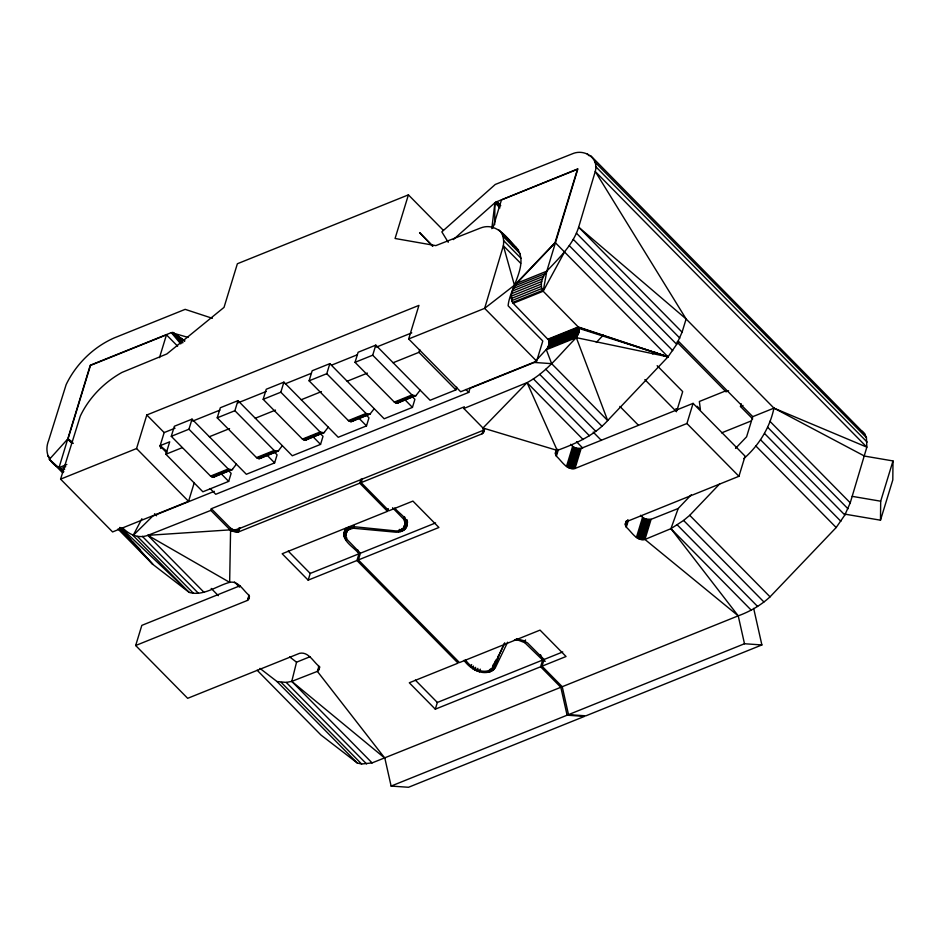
<?xml version="1.0" encoding="UTF-8"?>
<svg xmlns="http://www.w3.org/2000/svg" width="940" height="940" viewBox="0 0 940 940"><rect width="100%" height="100%" fill="white"/><g stroke="black" fill="none" stroke-linecap="round" stroke-linejoin="round"><path stroke-width="1.41" d="M753.668 608.391L761.882 644.946L585.902 715.822L568.512 714.635L562.238 686.717L542.016 666.19L566.045 656.508L540.042 630.117L459.472 662.571L358.352 559.935L438.921 527.481L412.919 501.091L388.89 510.772L361.148 482.62L482.126 433.81L483.947 431.237L482.984 428.017L463.843 408.489L464.348 406.809L211.336 508.716L230.617 528.186L229.654 582.354C216.494 585.879 203.439 596.536 189.187 592.388L152.809 564.353L117.994 529.009M494.675 224.695L494.922 202.746L495.815 202.112L577.9 168.836L546.798 271.178L543.179 291.224L578.253 326.956L579.04 332.126L576.326 337.648C560.593 353.228 547.045 372.064 527.058 382.627L463.843 408.489M844.86 514.133L880.486 520.196L880.686 501.208L893 460.941L864.53 456.088L773.949 408.125L686.118 318.977L578.652 227.175L595.255 171.491C599.191 157.803 584.21 148.555 572.331 153.819L495.274 184.451L441.835 231.875L448.239 242.309M893 460.941L892.8 479.929L880.486 520.196M210.078 488.53L215.742 494.287L468.766 392.38L470 388.349L534.308 362.452L547.28 348.387L549.054 344.204L548.995 340.468L513.193 303.303C508.928 296.97 512.699 288.651 516.812 283.257L555.329 242.673L668.023 356.848L607.675 420.544C594.315 435.526 575.703 443.656 557.232 450.424L555.411 452.998L556.374 456.217C561.65 460.8 566.55 470.341 575.022 468.484L686.928 423.505L693.086 403.366L745.091 456.147L738.934 476.286L627.144 521.394L625.335 523.956L626.287 527.187C631.574 531.77 636.474 541.311 644.946 539.454L670.937 528.668L683.591 520.443L689.725 515.32L719.782 483.806M483.736 431.989L484.476 428.769L483.971 430.45M498.67 229.783C503.37 233.59 504.169 240.088 503.37 245.728L484.64 308.355L408.665 338.964L460.671 391.745L536.646 361.148L542.803 341.009L508.129 305.817C509.41 288.345 530.289 263.235 516.013 247.385C506.742 237.432 496.214 221.793 480.434 228.056L435.819 245.622L395.07 238.49L408.406 194.862L443.386 230.371M862.156 431.213L864.765 434.022L866.445 437.676L866.845 447.146L850.242 502.829L844.849 515.003L836.177 527.528L770.048 596.841C760.86 605.313 749.932 611.564 738.229 615.841L562.238 686.717M388.291 508.657L387.48 511.337L282.164 553.754L308.167 580.144L356.941 560.499L358.986 553.789C353.793 546.763 339.446 540.053 345.25 529.29M358.352 559.935L360.408 553.225L347.353 539.783L345.897 536.764L345.826 533.803L347.553 528.409M406.632 519.738C406.303 525.695 402.461 531.57 395.787 530.924L354.838 526.788C350.491 526.811 345.215 528.656 344.017 533.309M491.796 228.667L494.922 202.746L499.974 207.869M513.193 303.303L543.179 291.224C538.996 284.832 542.639 276.618 546.798 271.178C559.065 257.959 573.095 244.929 578.652 227.175L682.087 332.161L676.694 344.334L668.023 356.848L576.326 337.648L546.34 349.727L551.627 363.651L607.675 420.544L576.326 337.648M490.798 669.104L490.198 671.724C480.035 675.002 469.847 668.305 464.007 660.362M319.012 666.014L317.368 671.383L384.848 758.169L391.122 786.075L408.512 787.274L584.492 716.398L567.102 715.199L560.827 687.293L372.087 762.904L291.764 681.383L296.546 662.195L310.036 656.719M259.969 668.399L277.018 681.535L286.254 682.417L291.764 681.383L317.368 671.383L319.189 668.822L318.225 665.591C312.95 661.008 308.05 651.467 299.566 653.323L187.671 698.314L135.666 645.522L141.823 625.382L240.135 585.714M493.253 664.615L491.315 671.277L490.198 671.724L491.197 668.975M63.086 471.304L59.02 467.627L90.24 365.237L171.386 332.607L188.106 337.413M159.483 357.658L166.462 334.84L177.625 346.167M194.31 482.537L188.564 501.326L112.588 531.934L60.583 479.142L136.559 448.545L146.816 414.987L418.923 305.394L408.665 338.964M175.04 428.194L164.159 432.576L160.047 446.007L167.191 453.245M214.954 476.521L212.934 477.156L210.56 476.098L171.28 436.325L174.358 426.255L192.03 419.146L246.351 474.277L274.621 462.891L277.077 454.831L274.045 451.752M228.103 470.259L231.146 473.337L228.679 481.386L202.887 491.785L165.898 454.243L169.694 441.823L160.153 445.666L160.763 448.533M171.28 436.325L188.952 429.216L192.03 419.146M260.897 458.027L258.876 458.649L256.502 457.592L217.222 417.83L220.301 407.76L237.973 400.64L292.281 455.771L320.552 444.385L323.019 436.336L320.998 434.28M217.222 417.83L234.894 410.71L237.973 400.64M122.835 528.033C129.45 534.872 138.591 538.702 147.886 535.342L210.819 510.397L211.336 508.716M306.839 439.521L304.819 440.143L302.433 439.098L263.165 399.324L266.243 389.254L283.904 382.145L338.224 437.276L366.494 425.89L368.962 417.83L365.919 414.752M360.972 479.153L359.738 483.184L238.643 531.876L232.027 531.041L231.017 530.501L231.534 528.821L230.617 528.186M232.027 531.041L232.544 529.361L231.534 528.821M233.108 531.488L233.625 529.808L232.544 529.361M236.199 529.337L235.388 532.016L234.753 530.137L234.236 531.805L235.212 530.231L484.394 429.874L483.947 431.237M236.516 532.099L237.338 529.408M237.62 532.052L238.842 528.022M263.165 399.324L280.825 392.203L283.904 382.145M238.643 531.876L239.876 527.845M352.77 421.014L350.749 421.649L348.376 420.591L309.096 380.818L312.174 370.76L329.846 363.639L384.166 418.77L412.437 407.384L414.893 399.324L411.861 396.245M135.666 645.522L247.443 600.425L249.088 595.055M247.443 600.425L249.37 595.878M248.137 599.896L249.5 596.606M309.096 380.818L326.768 373.709L329.846 363.639M398.713 402.52L396.692 403.143L394.318 402.085L355.038 362.323L358.116 352.253L375.788 345.133L430.109 400.264L455.9 389.877L456.723 387.198M355.038 362.323L372.71 355.203L375.788 345.133M308.167 580.144L310.224 573.435L358.986 553.789L357.623 549.724M344.581 531.758L345.403 529.079M343.852 534.978L345.908 528.268M344.099 536.705L346.566 528.644M361.148 482.62L362.382 478.589M345.685 535.26L347.318 529.89M344.745 538.444L347.213 530.383M345.826 533.803L348.387 527.187M347.154 531.218L349.116 527.469M345.767 540.148L346.59 537.469M348.305 530.16L349.727 529.29L350.549 526.611M349.727 529.29L353.276 528.245L354.098 525.566M318.061 670.866L319.295 666.836M318.601 670.255L319.424 667.576M318.977 669.562L319.8 666.883M393.12 362.734L418.923 352.347L419.757 349.586M353.276 528.245L396.245 532.228L398.548 532.052L399.371 529.373M405.399 523.756L403.73 519.232L404.553 516.553M492.842 228.103L501.466 199.915L577.442 169.317L555.011 242.673L514.427 285.208L484.64 308.355L536.646 361.148M398.548 532.052L400.687 531.594L401.509 528.903M404.623 520.725L405.446 518.046M400.687 531.594L402.602 530.853L404.235 525.484M405.187 522.252L406.01 519.562M403.93 527.798L406.397 519.75M404.764 526.576L406.903 519.844M402.602 530.853L404.235 529.878L407.114 520.478M404.235 529.878L405.551 528.656L407.596 521.947M405.551 528.656L407.326 524.579M482.126 433.81L483.36 429.78M482.819 433.293L483.642 430.614M483.36 432.682L484.453 429.568M356.941 560.499L458.062 663.135L409.299 682.781L435.302 709.171L437.347 702.462L542.662 660.045L545.27 661.29M470.811 667.259L471.633 664.568M472.656 668.728L473.478 666.037M474.759 669.997L475.581 667.318M477.05 671.054L477.873 668.364M479.482 671.841L480.305 669.151M555.411 452.998L556.433 449.555M555.387 453.785L556.621 449.755M489.07 672.065L489.893 669.374M555.54 454.596L557.185 449.226M555.869 455.418L557.514 450.048M556.374 456.217L558.419 449.508M465.394 659.716C470.67 668.034 484.359 676.025 493.03 667.894L494.675 662.524M495.392 660.891L491.315 671.277L492.819 670.432L496.109 659.692M492.819 670.432L494.228 669.233L498.329 655.814M494.228 669.233L499.375 654.405L504.71 642.795M566.479 466.487L572.636 446.347L570.615 444.291M567.396 467.11L573.553 446.982L572.636 446.347M568.406 467.662L574.563 447.522L573.553 446.982M569.487 468.096L575.644 447.957L574.563 447.522M570.615 468.426L576.772 448.286L581.178 448.356L693.086 403.366M571.767 468.637L577.924 448.498M572.895 468.707L579.052 448.58M573.999 468.661L580.156 448.533M575.022 468.484L581.178 448.356M435.302 709.171L540.606 666.766L542.662 660.045L524.731 642.631L525.554 639.94M542.016 666.19L544.072 659.481L562.755 651.949M682.087 332.161L686.118 318.977L595.255 171.491L866.845 447.146L773.949 408.125L752.752 416.667L746.595 436.806L735.527 448.392M625.335 523.956L626.158 521.277M625.311 524.755L626.534 520.725M625.464 525.566L626.698 521.536M625.793 526.388L627.85 519.667M626.287 527.187L628.343 520.466M636.404 537.445L642.561 517.317L640.539 515.261M637.32 538.08L643.477 517.94L642.561 517.317M676.953 410.392L682.698 391.604L657.154 365.684M638.331 538.62L644.488 518.492L643.477 517.94M639.411 539.067L645.568 518.927L644.488 518.492M640.539 539.395L646.697 519.256L651.103 519.315L678.198 508.493L691.276 494.781M641.679 539.595L647.836 519.468M642.819 539.678L648.976 519.538M643.912 539.63L650.069 519.491M651.103 519.315L644.946 539.454L738.229 615.841L744.492 643.747L761.882 644.946M752.693 418.899L740.462 406.48L741.284 403.789M743.834 458.603C758.874 445.337 769.837 427.841 773.949 408.125M60.583 479.142L80.276 416.126C89.041 397.62 104.14 382.357 121.965 372.428L166.862 353.945L224.025 307.38L237.374 263.752L408.406 194.862M738.229 615.841L670.937 528.668L678.198 508.493M406.503 527.258C409.946 518.774 398.713 513.639 394.777 508.011M495.274 667.835L507.612 642.22M493.03 667.894L504.287 643.771M121.284 528.08L189.187 592.388L133.127 535.495L141.905 518.716M543.179 291.224L564.587 251.873M248.689 599.285L249.288 597.053L248.301 594.632C243.025 590.038 238.126 580.497 229.654 582.354L147.886 535.342L230.1 529.866L231.017 530.501M188.952 429.216L228.232 468.978L232.027 469.8L236.398 464.172M234.894 410.71L274.163 450.483L277.97 451.306L282.341 445.678M280.825 392.203L320.105 431.977L323.901 432.799L328.283 427.171M326.768 373.709L366.048 413.471L369.843 414.293L374.214 408.677M372.71 355.203L411.978 394.976L415.786 395.799L420.156 390.171M62.686 472.879L49.374 459.366L67.668 439.074L73.285 443.41M596.301 342.454L603.316 335.11M652.724 353.981L654.734 351.865M527.058 382.627L482.984 428.017L557.232 450.424L527.058 382.627L583.106 439.521M133.127 535.495L152.668 516.154L214.297 491.338M453.327 239.594L494.922 202.746M740.462 406.48L743.011 405.422M166.462 334.84L90.487 365.437L68.056 438.792L72.521 442.235M212.381 318.308L185.168 309.354L114.057 337.989C93.295 347.166 75.987 364.156 66.153 384.589L48.586 440.66C44.298 451.2 48.48 462.691 59.02 467.627L66.846 464.478M516.812 283.257L546.798 271.178M59.02 467.627L60.489 468.837L65.706 466.734M515.038 285.76L545.024 273.693M60.489 468.837L62.099 470.2L64.707 469.154M513.581 288.368L543.567 276.289M512.465 291.012L542.439 278.933M192.724 421.073L219.937 410.11M237.62 402.99L266.196 391.487M285.243 383.814L311.093 373.403M331.503 365.19L357.353 354.768M376.399 347.107L411.767 332.854M511.713 293.621L541.698 281.542M541.334 284.056L511.348 296.124L511.818 300.612L512.641 302.48L542.627 290.413M511.384 298.485L541.37 286.406M511.818 300.612L541.804 288.545M165.898 454.243L182.196 447.687M209.362 436.736L229.56 428.605M255.304 418.241L275.502 410.099M301.247 399.735L321.433 391.604M347.177 381.229L367.376 373.098M548.267 339.035L578.253 326.956L668.023 356.848L578.981 328.389L548.561 339.469L578.547 327.39L668.023 356.848M210.56 476.098L228.232 468.978M256.502 457.592L274.163 450.483M302.433 439.098L320.105 431.977M348.376 420.591L366.048 413.471M394.318 402.085L411.978 394.976M548.995 340.468L578.981 328.389L548.807 339.951M211.359 476.627L229.019 469.507M257.29 458.121L274.962 451.012M303.232 439.626L320.904 432.506M349.175 421.12L366.847 414.011M395.117 402.626L412.778 395.505M579.122 328.941L549.136 341.02L579.252 330.14L549.265 342.219M212.158 476.98L229.83 469.871M258.101 458.485L275.761 451.365M304.031 439.979L321.703 432.858M349.974 421.473L367.646 414.364M395.916 402.978L413.577 395.858M212.934 477.156L230.606 470.035M258.876 458.649L276.548 451.529M304.819 440.143L322.479 433.035M350.749 421.649L368.421 414.528M396.692 403.143L414.364 396.022M213.674 477.132L232.626 469.413M259.616 458.626L278.569 450.906M305.559 440.132L324.5 432.4M351.49 421.625L370.442 413.906M397.432 403.119L416.385 395.399M549.254 342.865L579.24 330.786M549.054 344.204L579.04 332.126M548.654 345.591L578.64 333.512M548.067 347.001L578.041 334.922M547.28 348.387L577.266 336.309M726.103 390.711L699.36 401.486L700.394 409.558L697.139 406.268M360.408 553.225L435.596 522.934M721.626 432.858L751.036 421.014M391.122 786.075L567.102 715.199M568.512 714.635L744.492 643.747M728.606 390.805L726.009 391.815L676.976 342.043M549.23 341.608L579.252 330.14M257.125 670.22L320.963 735.021L357.341 763.057L361.618 763.997L372.087 762.904M514.45 639.976L518.668 640.328L524.731 642.631M534.308 362.452L551.627 363.651M516.319 638.73L523.51 640.587L527.645 643.03L544.072 659.481M852.216 496.355L880.686 501.208M575.644 447.957L576.772 448.286M645.568 518.927L646.697 519.256M233.625 529.808L234.753 530.137M675.895 408.7L677.646 409.488M512.523 245.493L516.013 247.385M182.983 342.701L172.878 332.443L184.839 340.844M172.878 332.443L184.557 341.044M289.708 656.931L296.546 662.195M291.764 681.383L384.848 758.169M160.153 445.666L166.826 451.294M500.021 204.45L496.708 201.595L500.75 205.696M62.099 470.2L63.814 471.704M49.374 459.366L63.474 471.856M210.819 510.397L230.1 529.866M590.567 155.558L864.765 434.022M587.077 153.667L589.133 155.758M701.264 269.568L703.32 271.648M766.077 335.345L768.133 337.437M594.856 162.021L866.445 437.676M595.549 166.439L867.138 442.094M769.919 421.308L850.242 502.829M576.408 233.143L679.843 338.13M767.675 427.277L847.998 508.798M678.187 340.997L752.752 416.667M573.259 239.347L676.694 344.334M764.525 433.481L844.849 515.003M569.288 245.645L672.723 350.632M760.554 439.779L840.877 521.301M755.866 445.995L836.177 527.528M495.815 202.112L499.857 206.224M501.29 232.603L518.621 250.193M644.864 379.596L676.542 411.744M502.971 236.257L520.302 253.847M686.928 423.505L738.934 476.286M503.664 240.663L520.995 258.265M520.701 263.317L503.37 245.728L514.427 285.208M619.883 406.409L638.354 425.162M432.764 245.975L419.581 232.591L432.67 246.315M545.835 369.279L601.894 426.173M689.725 515.32L770.048 596.841M539.713 374.402L595.76 431.296M683.591 520.443L763.914 601.964M593.199 432.095L601.412 440.437M533.403 378.89L589.451 435.784M677.282 524.931L757.605 606.453M670.937 528.668L751.26 610.189M576.526 441.73L582.683 447.981M465.923 389.501L468.766 392.38M418.923 352.347L455.9 389.877M404.482 399.3L412.437 407.384M358.539 417.806L366.494 425.89M359.738 483.184L387.48 511.337M540.606 666.766L560.827 687.293M312.597 436.313L320.552 444.385M172.173 332.454L182.278 342.724M181.502 342.877L171.386 332.607L180.762 343.911M267.653 455.818L274.621 462.891M220.724 473.314L228.679 481.386M288.216 551.098L310.224 573.435M415.351 680.125L437.347 702.462M146.816 414.987L164.159 432.576M136.559 448.545L188.564 501.326M234.448 581.966L239.559 587.148M154.548 513.71L156.581 515.778M69.078 439.826L72.133 442.928M68.691 440.108L71.757 443.234M211.206 588.44L218.35 595.69M147.886 535.342L203.933 592.235M142.363 536.376L198.422 593.269M286.254 682.417L366.577 763.938M137.405 536.435L193.464 593.316M281.295 682.464L361.618 763.997M277.018 681.535L357.341 763.057M47.693 455.712L49.75 457.792M119.38 528.48L130.648 539.913M132.704 541.992L139.872 549.265M392.568 507.753L403.73 519.232M119.556 528.256L152.809 564.353L119.85 527.399M540.453 654.651L542.662 660.045"/></g></svg>
